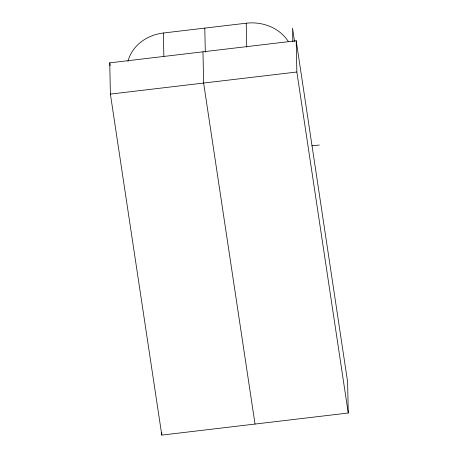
<?xml version="1.0" encoding="UTF-8"?>
<svg xmlns="http://www.w3.org/2000/svg" width="458" height="458" viewBox="0 0 458 458"><rect width="100%" height="100%" fill="white"/><g stroke="black" fill="none" stroke-linecap="round" stroke-linejoin="round"><path stroke-width="0.69" d="M127.948 61.412A41.787 36.228 -1.2 0 1 163.369 33.01L246.238 23.198A41.787 36.228 -1.2 0 1 288.185 41.317M109.743 62.849L296.2 40.768L347.605 381.777L348.257 413.019L161.8 435.1L110.395 94.09L109.743 62.849L110.166 65.677M110.395 94.09L296.853 72.009L296.2 40.768M311.909 145.793L319.352 145.026M294.546 41.472L292.542 28.15L292.822 41.644M296.853 72.009L348.257 413.019M255.032 424.056L203.627 83.047L202.968 51.811M246.238 23.198L246.742 47.197M204.8 28.104L205.304 52.143M163.369 33.01L163.855 56.305M161.743 432.26L161.8 435.1"/></g></svg>
